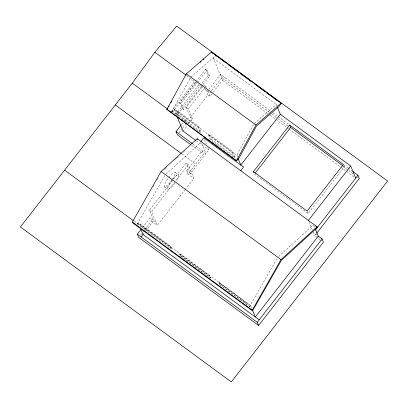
<?xml version="1.0" encoding="UTF-8"?>
<svg xmlns="http://www.w3.org/2000/svg" width="408" height="408" viewBox="0 0 408 408"><rect width="100%" height="100%" fill="white"/><g stroke="black" fill="none" stroke-linecap="round" stroke-linejoin="round"><path stroke-width="0.31" stroke-dasharray="2.04 1.53" d="M253.46 124.573L236.752 155.259L237.471 156.993M171.737 111.644L190.337 78.157M152.949 187.094L154.199 184.901M157.014 179.964L158.268 177.766M137.297 223.854L165.133 175.027M249.329 306.944L277.282 258.014M172.11 111.996L171.666 110.925L195.141 80.748M171.834 111.833L173.951 109.114L237.665 155.927M267.623 113.388L222.549 80.269L213.46 58.324L215.342 55.906M201.399 86.578L183.529 109.548L182.254 108.61L179.76 102.587L195.687 82.11M196.075 81.61L205.785 69.125L207.065 70.064L209.559 76.092L201.792 86.078M172.334 112.526L195.809 82.355M183.529 109.548L181.035 103.525L196.962 83.048M197.35 82.549L207.065 70.064M175.705 110.859L176.343 110.043L198.773 126.526L200.996 131.891L200.364 132.707L177.929 116.224L175.705 110.859L198.14 127.342L200.364 132.707M205.785 69.125L208.284 75.154L177.23 115.01L176.567 113.404L198.864 84.742M177.929 116.224L178.566 115.408L176.343 110.043M188.674 123.818L192.459 118.952L190.363 117.412L186.206 107.375L202.965 85.833M192.459 118.952L188.302 108.916L204.281 88.378M204.673 87.878L205.841 86.374L203.745 84.833L204.204 85.945M181.392 124.7L183.697 121.742M184.079 121.252L185.227 119.773L186.558 122.981L185.033 121.859M208.702 89.597L220.616 74.287L270.907 111.241M190.363 117.412L207.901 94.865L205.362 88.735M178.888 132.845L182.34 128.403M182.723 127.913L185.405 124.46M211.186 91.326L210.033 92.81L186.594 75.587M211.568 90.831L221.942 77.495L220.616 74.287M183.039 131.06L187.17 125.751M207.901 94.865L209.998 96.405L212.899 92.677M213.282 92.183L224.808 77.367M198.14 127.342L198.773 126.526M137.119 224.517L138.261 223.049L250.604 305.597L251.787 308.453M145.697 231.015L153.791 220.606L149.45 210.125L173.165 179.637M173.558 179.138L185.997 163.144L188.185 164.75L193.856 178.444L185.691 188.94M210.334 139.643L208.427 135.038L209.059 134.222L232.861 151.71L235.003 156.886L234.371 157.707L211.584 140.964M139.842 224.456L140.265 223.916L170.544 246.162L171.38 248.171L170.957 248.717L145.253 229.832L144.417 227.822L170.121 246.707L170.957 248.717M185.303 189.44L157.309 225.425L151.638 211.732L188.185 164.75M140.673 226.466L141.097 225.92L140.265 223.916M142.356 227.751L150.052 217.862L155.978 222.217M187.93 174.089L186.599 170.876L202.195 150.833L203.526 154.046L187.93 174.089L193.856 178.444M210.569 140.219L211.206 139.403L209.059 134.222M140.551 234.993L142.417 232.591M142.79 232.111L143.912 230.673M144.284 230.194L151.383 221.07L150.052 217.862M142.999 234.483L144.151 232.994M207.799 147.645L208.753 149.955L190.342 173.624L185.997 163.144M234.371 157.707L232.223 152.526L232.861 151.71M170.121 246.707L170.544 246.162M179.591 254.092L179.8 253.817L209.85 275.895L210.681 277.904L210.467 278.174L180.423 256.102L179.591 254.092L209.636 276.17L210.467 278.174M180.423 256.102L180.632 255.826L179.8 253.817M209.636 276.17L209.85 275.895M218.958 282.591L246.177 302.588L247.008 304.598L219.79 284.595L219.03 282.499L249.247 304.7L250.007 306.801M219.79 284.595L219.03 282.499M254.408 174.063L308.116 213.527L344.383 166.913L343.781 165.454M249.461 307.066L250.604 305.597M319.846 239.516L314.721 235.748L316.287 233.738M163.736 170.146L164.674 169.294M165.143 168.866L167.015 167.158M175.445 159.472L176.384 158.615M176.853 158.192L178.255 156.912M183.406 152.215L184.345 151.358M166.071 174.175L200.731 142.576M278.531 256.612L313.074 225.124M190.949 77.061L214.766 56.253M254.24 123.599L276.262 104.468L276.981 106.202M213.46 58.324L277.629 105.473M272.957 112.746L277.567 116.132M278.077 116.51L288.833 124.409M343.638 164.679L347.738 167.693M348.248 168.065L351.834 170.702M343.358 166.158L344.383 166.913M221.942 77.495L269.101 112.144M271.662 114.026L277.302 118.172M277.812 118.549L289.603 127.209M342.909 166.377L348.034 170.141M348.549 170.519L353.16 173.91M357.26 176.924L358.8 178.051M270.188 115.27L275.308 119.034M275.818 119.411L286.574 127.316M287.089 127.689L288.624 128.821M289.139 129.193L340.359 166.831M340.869 167.209L354.7 177.368M208.284 75.154L209.559 76.092M179.76 102.587L181.035 103.525M186.206 107.375L188.302 108.916M208.427 135.038L232.223 152.526M176.567 113.404L189.424 122.854M178.566 115.408L200.996 131.891M211.206 139.403L235.003 156.886M171.666 110.925L177.23 115.01M175.384 114.77L176.904 115.887M180.968 118.876L182.493 119.993M183.003 120.37L184.528 121.487M196.151 140.694L208.753 149.955M192.959 144.049L205.933 153.581L201.195 142.152M316.812 235.049L313.39 232.54L314.721 235.748M191.719 145.37L203.526 154.046M320.362 239.894L321.897 241.021M181.897 153.903L195.728 164.067M186.599 170.876L192.53 175.231M175.287 172.38L178.75 174.925M164.138 186.711L167.601 189.256M149.45 210.125L151.638 211.732M151.383 221.07L157.309 225.425M141.097 225.92L171.38 248.171M134.273 221.325L145.034 229.23M219.861 284.509L250.079 306.709M180.632 255.826L210.681 277.904M313.778 225.267L314.726 227.552M307.311 211.584L308.116 213.527M308.851 221.575L312.197 229.653M205.841 86.374L206.3 87.485M207.687 90.831L209.998 96.405M204.454 139.567L206.366 144.182M173.951 109.114L176.817 116.045M138.261 223.049L139.444 225.91M168.846 177.454A9.149 1.948 -53.7 0 1 175.073 172.135A9.149 1.948 -53.7 0 1 172.324 179.219M171.992 179.709A9.149 1.948 -53.7 0 1 164.353 186.956A9.149 1.948 -53.7 0 1 168.489 177.929M173.048 179.087A9.149 1.948 -53.7 0 1 178.592 174.716A9.149 1.948 -53.7 0 1 176.108 181.279M174.762 183.228A9.149 1.948 -53.7 0 1 167.673 189.378A9.149 1.948 -53.7 0 1 172.314 180.005"/><path stroke-width="0.61" d="M166.857 109.324L186.329 73.848L211.451 52.005L281.092 103.178L281.255 103.576L278.995 106.478L256.499 126.026L239.486 157.269L236.666 160.895L166.857 109.324L236.666 160.895M236.497 160.497L255.969 125.016L281.092 103.178M168.55 106.983L169.157 105.881M170.988 102.592L171.595 101.49M132.335 222.064L161.073 171.513L197.176 138.715L317.087 226.822L317.373 227.511L281.428 260.279L252.532 310.86L132.615 222.753L132.335 222.064L252.246 310.172L252.532 310.86M252.246 310.172L280.99 259.615L317.087 226.822M132.304 83.115L154.861 52.27L176.679 26.066L387.6 181.045L231.321 381.934L20.4 226.955L132.304 83.115L167.714 109.135M190.694 144.621L177.352 134.813L176.021 131.606L181.009 125.195M200.915 141.464L203.735 137.838L243.556 167.096L240.735 170.722M315.435 229.27L318.276 236.13L322.106 238.94L323.437 242.153L258.596 325.502L138.684 237.395L137.353 234.182L140.816 229.73M141.091 236.931L142.999 234.483L140.393 228.194M277.46 107.36L280.332 114.296L240.822 165.087L238.185 158.727M253.399 171.63L289.665 125.016L343.378 164.48L307.112 211.094L253.399 171.63L253.802 172.604M255.189 173.063L290.675 127.449L289.665 125.016M308.371 220.417L350.707 166L280.332 114.296M315.333 230.041L357.979 175.221L352.859 171.457M316.674 233.233L359.31 178.429L357.979 175.221M318.276 236.13L255.342 317.026L252.501 310.167M258.596 325.502L257.264 322.289L322.106 238.94M200.18 62.393L201.134 61.562M203.041 59.894L203.995 59.063M212.129 52.785L213.154 53.535M214.18 54.29L219.3 58.053M220.325 58.808L225.446 62.572M228.006 64.449L233.126 68.213M234.151 68.967L239.272 72.726M240.297 73.481L245.417 77.239M246.437 77.994L251.558 81.758M254.118 83.635L259.238 87.399M260.263 88.153L265.384 91.912M266.409 92.667L271.529 96.426M272.549 97.181L277.67 100.944M280.23 102.821L281.255 103.576M290.675 127.449L342.848 165.781M186.329 73.848L255.969 125.016M154.861 52.27L186.084 75.21M315.935 226.455L317.373 227.511M195.646 140.321L183.039 131.06L177.057 116.622M176.021 131.606L192.443 143.672M115.301 104.973L181.381 153.525M161.073 171.513L280.99 259.615M64.602 170.136L133.248 220.575M142.999 234.483L259.172 319.841M137.353 234.182L257.264 322.289M350.707 166L355.725 178.123M211.451 52.005L211.614 52.408M197.176 138.715L197.457 139.403"/></g></svg>
